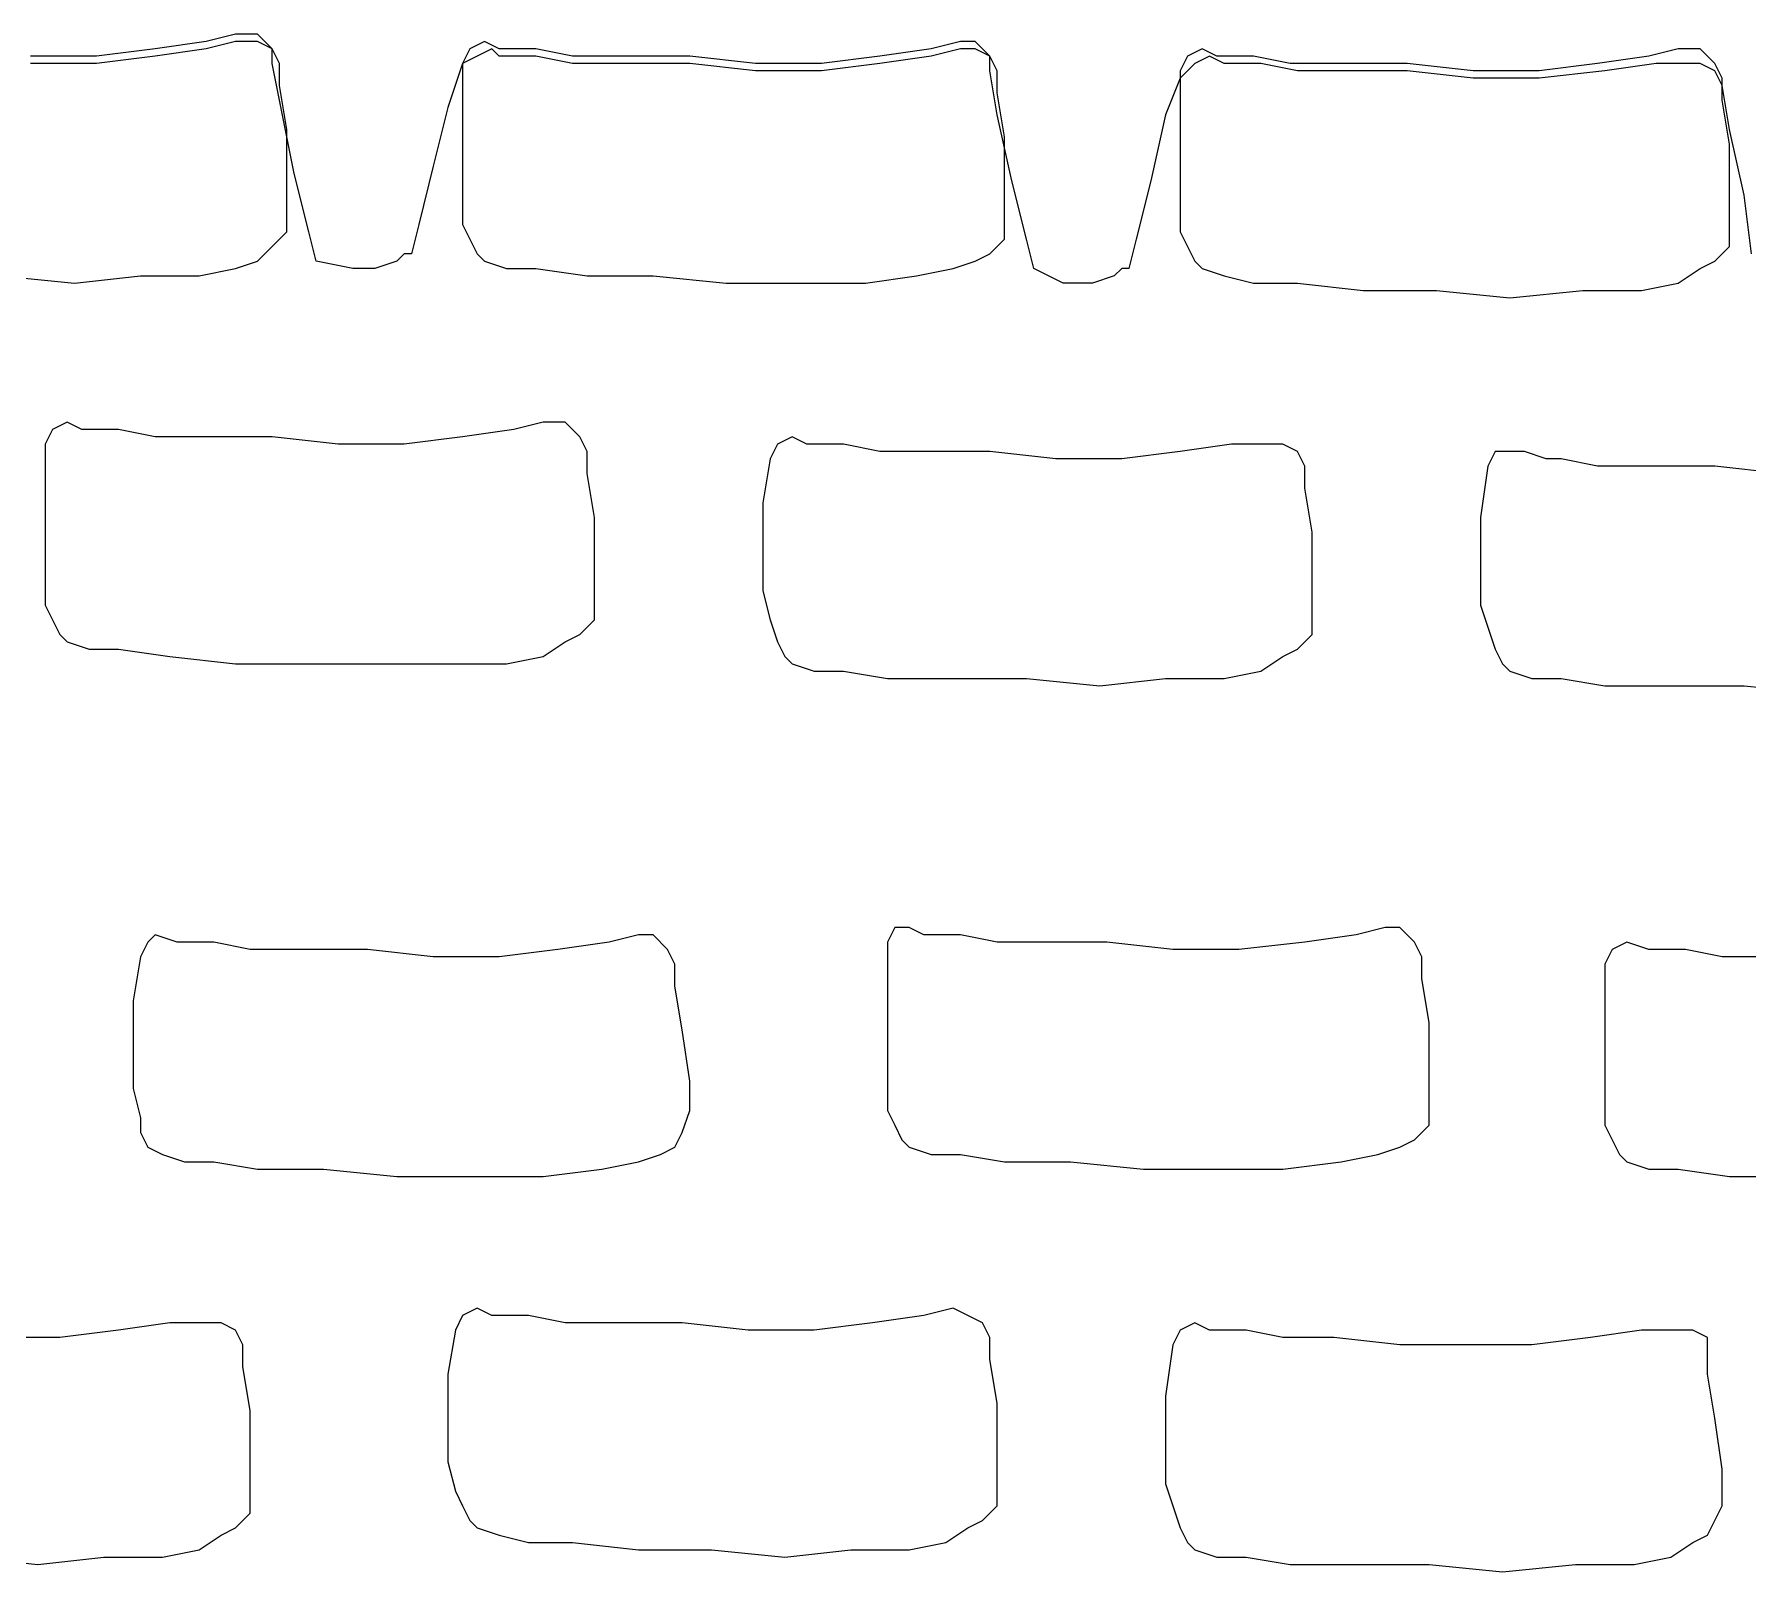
# Model space of a CAD drawing. Header units: millimetres. Extents: x 37541 to 999880, y 4425 to 1416340.
# Drawn here: x 372144.5 to 372471.9, y 1338849.1 to 1339142.9 of the extents above; entities that cross this region are included whole.
import ezdxf

# ---------------------------------------------------------------- set-up
doc = ezdxf.new("R2010")
doc.units = ezdxf.units.MM
doc.header["$LTSCALE"] = 150
doc.layers.get('0').update_dxf_attribs({"lineweight": 0})
doc.layers.add('-----20 General Symbol', color=3, linetype='Continuous')

# ---------------------------------------------------------------- blocks, each defined once
blk = doc.blocks.new('lkjlak')
for p, q in [((480284.82, 239084.86), (480280.29, 239084.21)), ((480287.41, 239085.5), (480284.82, 239084.86)), ((480287.41, 239084.86), (480284.82, 239084.21)), ((480287.41, 239084.86), (480284.82, 239084.21)), ((480289.35, 239085.5), (480287.41, 239085.5)), ((480289.35, 239084.86), (480287.41, 239084.86)), ((480289.35, 239084.86), (480287.41, 239084.86)), ((480290.65, 239084.21), (480289.35, 239085.5)), ((480290.65, 239084.21), (480289.35, 239084.86)), ((480290.65, 239084.21), (480289.35, 239084.86)), ((480309.41, 239084.86), (480308.12, 239084.21)), ((480309.41, 239084.86), (480308.12, 239084.21)), ((480310.71, 239084.21), (480309.41, 239084.86)), ((480310.71, 239084.21), (480309.41, 239084.86)), ((480351.48, 239084.86), (480348.89, 239084.21)), ((480351.48, 239084.86), (480348.89, 239084.21)), ((480352.77, 239084.86), (480351.48, 239084.86)), ((480352.77, 239084.86), (480351.48, 239084.86)), ((480354.07, 239083.56), (480352.77, 239084.86)), ((480354.07, 239083.56), (480352.77, 239084.86)), ((480275.12, 239083.56), (480269.29, 239083.56)), ((480280.29, 239084.21), (480275.12, 239083.56)), ((480280.29, 239083.56), (480275.12, 239082.92)), ((480280.29, 239083.56), (480275.12, 239082.92)), ((480284.82, 239084.21), (480280.29, 239083.56)), ((480284.82, 239084.21), (480280.29, 239083.56)), ((480284.82, 239084.21), (480284.82, 239084.21)), ((480290.65, 239082.92), (480290.65, 239084.21)), ((480291.29, 239082.92), (480290.65, 239084.21)), ((480291.29, 239082.92), (480290.65, 239084.21)), ((480308.12, 239084.21), (480307.47, 239082.92)), ((480308.12, 239084.21), (480307.47, 239082.92)), ((480308.77, 239083.56), (480307.47, 239082.92)), ((480310.06, 239084.21), (480308.77, 239083.56)), ((480310.71, 239083.56), (480310.06, 239084.21)), ((480312.65, 239084.21), (480310.71, 239084.21)), ((480312.65, 239084.21), (480310.71, 239084.21)), ((480312, 239083.56), (480310.71, 239083.56)), ((480313.94, 239083.56), (480312, 239083.56)), ((480313.94, 239084.21), (480312.65, 239084.21)), ((480313.94, 239084.21), (480312.65, 239084.21)), ((480312.65, 239084.21), (480312.65, 239084.21)), ((480317.18, 239083.56), (480313.94, 239084.21)), ((480317.18, 239083.56), (480313.94, 239084.21)), ((480317.18, 239082.92), (480313.94, 239083.56)), ((480321.71, 239083.56), (480317.18, 239083.56)), ((480321.71, 239083.56), (480317.18, 239083.56)), ((480327.54, 239083.56), (480321.71, 239083.56)), ((480327.54, 239083.56), (480321.71, 239083.56)), ((480333.36, 239082.92), (480327.54, 239083.56)), ((480333.36, 239082.92), (480327.54, 239083.56)), ((480344.36, 239083.56), (480339.18, 239082.92)), ((480344.36, 239083.56), (480339.18, 239082.92)), ((480348.89, 239084.21), (480344.36, 239083.56)), ((480348.89, 239084.21), (480344.36, 239083.56)), ((480348.89, 239083.56), (480344.36, 239082.92)), ((480351.48, 239084.21), (480348.89, 239083.56)), ((480348.89, 239084.21), (480348.89, 239084.21)), ((480352.77, 239084.21), (480351.48, 239084.21)), ((480354.07, 239083.56), (480352.77, 239084.21)), ((480354.07, 239082.27), (480354.07, 239083.56)), ((480354.72, 239082.27), (480354.07, 239083.56)), ((480354.72, 239082.27), (480354.07, 239083.56)), ((480371.54, 239083.56), (480370.89, 239082.27)), ((480371.54, 239083.56), (480370.89, 239082.27)), ((480372.84, 239084.21), (480371.54, 239083.56)), ((480372.84, 239084.21), (480371.54, 239083.56)), ((480373.48, 239083.56), (480372.19, 239082.92)), ((480374.13, 239083.56), (480372.84, 239084.21)), ((480374.13, 239083.56), (480372.84, 239084.21)), ((480374.78, 239082.92), (480373.48, 239083.56)), ((480376.07, 239083.56), (480374.13, 239083.56)), ((480376.07, 239083.56), (480374.13, 239083.56)), ((480377.37, 239083.56), (480376.07, 239083.56)), ((480377.37, 239083.56), (480376.07, 239083.56)), ((480376.07, 239083.56), (480376.07, 239083.56)), ((480380.6, 239082.92), (480377.37, 239083.56)), ((480380.6, 239082.92), (480377.37, 239083.56)), ((480412.31, 239083.56), (480407.78, 239082.92)), ((480412.31, 239083.56), (480407.78, 239082.92)), ((480414.9, 239084.21), (480412.31, 239083.56)), ((480414.9, 239084.21), (480412.31, 239083.56)), ((480412.31, 239083.56), (480412.31, 239083.56)), ((480416.84, 239084.21), (480414.9, 239084.21)), ((480416.84, 239084.21), (480414.9, 239084.21)), ((480418.14, 239082.92), (480416.84, 239084.21)), ((480418.14, 239082.92), (480416.84, 239084.21)), ((480275.12, 239082.92), (480269.29, 239082.92)), ((480275.12, 239082.92), (480269.29, 239082.92)), ((480291.29, 239079.68), (480290.65, 239082.92)), ((480291.29, 239080.97), (480291.29, 239082.92)), ((480291.29, 239082.92), (480291.29, 239082.92)), ((480291.29, 239082.92), (480291.29, 239082.92)), ((480291.29, 239080.97), (480291.29, 239082.92)), ((480307.47, 239082.92), (480306.18, 239079.03)), ((480307.47, 239082.92), (480307.47, 239079.03)), ((480307.47, 239082.92), (480307.47, 239082.92)), ((480307.47, 239082.92), (480307.47, 239079.03)), ((480321.71, 239082.92), (480317.18, 239082.92)), ((480327.54, 239082.92), (480321.71, 239082.92)), ((480333.36, 239082.27), (480327.54, 239082.92)), ((480339.18, 239082.92), (480333.36, 239082.92)), ((480339.18, 239082.92), (480333.36, 239082.92)), ((480339.18, 239082.27), (480333.36, 239082.27)), ((480344.36, 239082.92), (480339.18, 239082.27)), ((480354.72, 239078.39), (480354.07, 239082.27)), ((480354.72, 239080.33), (480354.72, 239082.27)), ((480354.72, 239082.27), (480354.72, 239082.27)), ((480354.72, 239082.27), (480354.72, 239082.27)), ((480354.72, 239080.33), (480354.72, 239082.27)), ((480372.19, 239082.92), (480370.89, 239081.62)), ((480370.89, 239082.27), (480370.89, 239078.39)), ((480370.89, 239082.27), (480370.89, 239082.27)), ((480370.89, 239082.27), (480370.89, 239078.39)), ((480376.07, 239082.92), (480374.78, 239082.92)), ((480378.01, 239082.92), (480376.07, 239082.92)), ((480381.25, 239082.27), (480378.01, 239082.92)), ((480385.13, 239082.92), (480380.6, 239082.92)), ((480385.13, 239082.92), (480380.6, 239082.92)), ((480385.78, 239082.27), (480381.25, 239082.27)), ((480390.96, 239082.92), (480385.13, 239082.92)), ((480390.96, 239082.92), (480385.13, 239082.92)), ((480390.96, 239082.27), (480385.78, 239082.27)), ((480396.78, 239082.27), (480390.96, 239082.92)), ((480396.78, 239082.27), (480390.96, 239082.92)), ((480396.78, 239081.62), (480390.96, 239082.27)), ((480402.61, 239082.27), (480396.78, 239082.27)), ((480402.61, 239082.27), (480396.78, 239082.27)), ((480407.78, 239082.92), (480402.61, 239082.27)), ((480407.78, 239082.92), (480402.61, 239082.27)), ((480408.43, 239082.27), (480402.61, 239081.62)), ((480412.96, 239082.92), (480408.43, 239082.27)), ((480415.55, 239082.92), (480412.96, 239082.92)), ((480416.84, 239082.92), (480415.55, 239082.92)), ((480418.14, 239082.27), (480416.84, 239082.92)), ((480418.78, 239081.62), (480418.14, 239082.92)), ((480418.78, 239081.62), (480418.14, 239082.92)), ((480418.78, 239080.97), (480418.14, 239082.27)), ((480291.94, 239077.09), (480291.29, 239080.97)), ((480291.94, 239077.09), (480291.29, 239080.97)), ((480355.36, 239076.44), (480354.72, 239080.33)), ((480355.36, 239076.44), (480354.72, 239080.33)), ((480370.89, 239081.62), (480369.6, 239078.39)), ((480402.61, 239081.62), (480396.78, 239081.62)), ((480418.78, 239079.68), (480418.78, 239081.62)), ((480418.78, 239081.62), (480418.78, 239081.62)), ((480418.78, 239081.62), (480418.78, 239081.62)), ((480418.78, 239079.68), (480418.78, 239081.62)), ((480419.43, 239077.09), (480418.78, 239080.97)), ((480292.59, 239073.21), (480291.29, 239079.68)), ((480306.18, 239079.03), (480304.88, 239073.86)), ((480307.47, 239079.03), (480307.47, 239075.15)), ((480307.47, 239079.03), (480307.47, 239075.15)), ((480419.43, 239075.8), (480418.78, 239079.68)), ((480419.43, 239075.8), (480418.78, 239079.68)), ((480356.01, 239072.56), (480354.72, 239078.39)), ((480369.6, 239078.39), (480368.31, 239072.56)), ((480370.89, 239078.39), (480370.89, 239074.5)), ((480370.89, 239078.39), (480370.89, 239074.5)), ((480291.94, 239072.56), (480291.94, 239077.09)), ((480291.94, 239072.56), (480291.94, 239077.09)), ((480355.36, 239071.91), (480355.36, 239076.44)), ((480355.36, 239071.91), (480355.36, 239076.44)), ((480420.73, 239071.27), (480419.43, 239077.09)), ((480419.43, 239071.27), (480419.43, 239075.8)), ((480419.43, 239071.27), (480419.43, 239075.8)), ((480307.47, 239075.15), (480307.47, 239071.27)), ((480307.47, 239075.15), (480307.47, 239071.27)), ((480370.89, 239074.5), (480370.89, 239070.62)), ((480370.89, 239074.5), (480370.89, 239070.62)), ((480293.88, 239068.03), (480292.59, 239073.21)), ((480304.88, 239073.86), (480303.59, 239068.68)), ((480291.94, 239069.33), (480291.94, 239072.56)), ((480291.94, 239069.33), (480291.94, 239072.56)), ((480307.47, 239071.27), (480307.47, 239068.68)), ((480307.47, 239071.27), (480307.47, 239068.68)), ((480355.36, 239069.33), (480355.36, 239071.91)), ((480355.36, 239069.33), (480355.36, 239071.91)), ((480357.3, 239067.38), (480356.01, 239072.56)), ((480368.31, 239072.56), (480367.01, 239067.38)), ((480419.43, 239068.03), (480419.43, 239071.27)), ((480419.43, 239068.03), (480419.43, 239071.27)), ((480421.37, 239066.09), (480420.73, 239071.27)), ((480370.89, 239070.62), (480370.89, 239068.03)), ((480370.89, 239070.62), (480370.89, 239068.03)), ((480291.94, 239068.03), (480291.94, 239069.33)), ((480291.94, 239068.03), (480291.94, 239069.33)), ((480291.94, 239069.33), (480291.94, 239069.33)), ((480303.59, 239068.68), (480302.94, 239066.09)), ((480307.47, 239068.68), (480308.12, 239067.38)), ((480307.47, 239068.68), (480307.47, 239068.68)), ((480307.47, 239068.68), (480308.12, 239067.38)), ((480355.36, 239067.38), (480355.36, 239069.33)), ((480355.36, 239067.38), (480355.36, 239069.33)), ((480355.36, 239069.33), (480355.36, 239069.33)), ((480289.35, 239065.44), (480290.65, 239066.74)), ((480289.35, 239065.44), (480290.65, 239066.74)), ((480290.65, 239066.74), (480291.94, 239068.03)), ((480290.65, 239066.74), (480291.94, 239068.03)), ((480294.53, 239065.44), (480293.88, 239068.03)), ((480308.12, 239067.38), (480308.77, 239066.09)), ((480308.12, 239067.38), (480308.77, 239066.09)), ((480354.07, 239066.09), (480355.36, 239067.38)), ((480354.07, 239066.09), (480355.36, 239067.38)), ((480357.95, 239064.8), (480357.3, 239067.38)), ((480367.01, 239067.38), (480366.36, 239064.8)), ((480370.89, 239068.03), (480371.54, 239066.74)), ((480370.89, 239068.03), (480370.89, 239068.03)), ((480370.89, 239068.03), (480371.54, 239066.74)), ((480371.54, 239066.74), (480372.19, 239065.44)), ((480371.54, 239066.74), (480372.19, 239065.44)), ((480418.14, 239065.44), (480419.43, 239066.74)), ((480418.14, 239065.44), (480419.43, 239066.74)), ((480419.43, 239066.74), (480419.43, 239068.03)), ((480419.43, 239066.74), (480419.43, 239068.03)), ((480419.43, 239068.03), (480419.43, 239068.03)), ((480287.41, 239064.8), (480289.35, 239065.44)), ((480287.41, 239064.8), (480289.35, 239065.44)), ((480297.77, 239064.8), (480294.53, 239065.44)), ((480301.65, 239065.44), (480299.71, 239064.8)), ((480302.3, 239066.09), (480301.65, 239065.44)), ((480302.94, 239066.09), (480302.3, 239066.09)), ((480308.77, 239066.09), (480309.41, 239065.44)), ((480308.77, 239066.09), (480309.41, 239065.44)), ((480309.41, 239065.44), (480311.36, 239064.8)), ((480309.41, 239065.44), (480311.36, 239064.8)), ((480350.83, 239064.8), (480352.77, 239065.44)), ((480350.83, 239064.8), (480352.77, 239065.44)), ((480352.77, 239065.44), (480354.07, 239066.09)), ((480352.77, 239065.44), (480354.07, 239066.09)), ((480372.19, 239065.44), (480372.84, 239064.8)), ((480372.19, 239065.44), (480372.84, 239064.8)), ((480416.84, 239064.8), (480418.14, 239065.44)), ((480416.84, 239064.8), (480418.14, 239065.44)), ((480266.7, 239064.15), (480273.17, 239063.5)), ((480266.7, 239064.15), (480273.17, 239063.5)), ((480273.17, 239063.5), (480279, 239064.15)), ((480273.17, 239063.5), (480279, 239064.15)), ((480279, 239064.15), (480284.18, 239064.15)), ((480279, 239064.15), (480284.18, 239064.15)), ((480284.18, 239064.15), (480287.41, 239064.8)), ((480284.18, 239064.15), (480287.41, 239064.8)), ((480287.41, 239064.8), (480287.41, 239064.8)), ((480299.71, 239064.8), (480297.77, 239064.8)), ((480311.36, 239064.8), (480313.94, 239064.8)), ((480311.36, 239064.8), (480311.36, 239064.8)), ((480311.36, 239064.8), (480313.94, 239064.8)), ((480313.94, 239064.8), (480318.48, 239064.15)), ((480313.94, 239064.8), (480318.48, 239064.15)), ((480318.48, 239064.15), (480324.3, 239064.15)), ((480318.48, 239064.15), (480324.3, 239064.15)), ((480324.3, 239064.15), (480330.77, 239063.5)), ((480324.3, 239064.15), (480330.77, 239063.5)), ((480343.07, 239063.5), (480347.6, 239064.15)), ((480343.07, 239063.5), (480347.6, 239064.15)), ((480347.6, 239064.15), (480350.83, 239064.8)), ((480347.6, 239064.15), (480350.83, 239064.8)), ((480350.83, 239064.8), (480350.83, 239064.8)), ((480360.54, 239063.5), (480357.95, 239064.8)), ((480365.07, 239064.15), (480363.13, 239063.5)), ((480365.72, 239064.8), (480365.07, 239064.15)), ((480366.36, 239064.8), (480365.72, 239064.8)), ((480372.84, 239064.8), (480374.78, 239064.15)), ((480372.84, 239064.8), (480374.78, 239064.15)), ((480374.78, 239064.15), (480377.37, 239063.5)), ((480374.78, 239064.15), (480374.78, 239064.15)), ((480374.78, 239064.15), (480377.37, 239063.5)), ((480414.9, 239063.5), (480416.84, 239064.8)), ((480414.9, 239063.5), (480416.84, 239064.8)), ((480330.77, 239063.5), (480337.24, 239063.5)), ((480330.77, 239063.5), (480337.24, 239063.5)), ((480337.24, 239063.5), (480343.07, 239063.5)), ((480337.24, 239063.5), (480343.07, 239063.5)), ((480363.13, 239063.5), (480360.54, 239063.5)), ((480377.37, 239063.5), (480381.25, 239063.5)), ((480377.37, 239063.5), (480381.25, 239063.5)), ((480381.25, 239063.5), (480387.07, 239062.85)), ((480381.25, 239063.5), (480387.07, 239062.85)), ((480387.07, 239062.85), (480393.55, 239062.85)), ((480387.07, 239062.85), (480393.55, 239062.85)), ((480393.55, 239062.85), (480400.02, 239062.21)), ((480393.55, 239062.85), (480400.02, 239062.21)), ((480400.02, 239062.21), (480406.49, 239062.85)), ((480400.02, 239062.21), (480406.49, 239062.85)), ((480406.49, 239062.85), (480411.67, 239062.85)), ((480406.49, 239062.85), (480411.67, 239062.85)), ((480411.67, 239062.85), (480414.9, 239063.5)), ((480411.67, 239062.85), (480414.9, 239063.5)), ((480414.9, 239063.5), (480414.9, 239063.5)), ((480271.23, 239050.56), (480270.59, 239049.26)), ((480271.23, 239050.56), (480270.59, 239049.26)), ((480272.53, 239051.21), (480271.23, 239050.56)), ((480272.53, 239051.21), (480271.23, 239050.56)), ((480273.82, 239050.56), (480272.53, 239051.21)), ((480273.82, 239050.56), (480272.53, 239051.21)), ((480275.76, 239050.56), (480273.82, 239050.56)), ((480275.76, 239050.56), (480273.82, 239050.56)), ((480277.06, 239050.56), (480275.76, 239050.56)), ((480277.06, 239050.56), (480275.76, 239050.56)), ((480275.76, 239050.56), (480275.76, 239050.56)), ((480280.29, 239049.91), (480277.06, 239050.56)), ((480280.29, 239049.91), (480277.06, 239050.56)), ((480312, 239050.56), (480307.47, 239049.91)), ((480312, 239050.56), (480307.47, 239049.91)), ((480314.59, 239051.21), (480312, 239050.56)), ((480314.59, 239051.21), (480312, 239050.56)), ((480312, 239050.56), (480312, 239050.56)), ((480316.53, 239051.21), (480314.59, 239051.21)), ((480316.53, 239051.21), (480314.59, 239051.21)), ((480317.83, 239049.91), (480316.53, 239051.21)), ((480317.83, 239049.91), (480316.53, 239051.21)), ((480270.59, 239049.26), (480270.59, 239045.38)), ((480270.59, 239049.26), (480270.59, 239049.26)), ((480270.59, 239049.26), (480270.59, 239045.38)), ((480284.82, 239049.91), (480280.29, 239049.91)), ((480284.82, 239049.91), (480280.29, 239049.91)), ((480290.65, 239049.91), (480284.82, 239049.91)), ((480290.65, 239049.91), (480284.82, 239049.91)), ((480296.47, 239049.26), (480290.65, 239049.91)), ((480296.47, 239049.26), (480290.65, 239049.91)), ((480302.3, 239049.26), (480296.47, 239049.26)), ((480302.3, 239049.26), (480296.47, 239049.26)), ((480307.47, 239049.91), (480302.3, 239049.26)), ((480307.47, 239049.91), (480302.3, 239049.26)), ((480318.48, 239048.62), (480317.83, 239049.91)), ((480318.48, 239048.62), (480317.83, 239049.91)), ((480318.48, 239046.68), (480318.48, 239048.62)), ((480318.48, 239048.62), (480318.48, 239048.62)), ((480318.48, 239048.62), (480318.48, 239048.62)), ((480318.48, 239046.68), (480318.48, 239048.62)), ((480335.3, 239049.26), (480334.65, 239047.97)), ((480335.3, 239049.26), (480334.65, 239047.97)), ((480336.6, 239049.91), (480335.3, 239049.26)), ((480336.6, 239049.91), (480335.3, 239049.26)), ((480337.89, 239049.26), (480336.6, 239049.91)), ((480337.89, 239049.26), (480336.6, 239049.91)), ((480339.83, 239049.26), (480337.89, 239049.26)), ((480339.83, 239049.26), (480337.89, 239049.26)), ((480341.13, 239049.26), (480339.83, 239049.26)), ((480341.13, 239049.26), (480339.83, 239049.26)), ((480339.83, 239049.26), (480339.83, 239049.26)), ((480344.36, 239048.62), (480341.13, 239049.26)), ((480344.36, 239048.62), (480341.13, 239049.26)), ((480348.89, 239048.62), (480344.36, 239048.62)), ((480348.89, 239048.62), (480344.36, 239048.62)), ((480354.07, 239048.62), (480348.89, 239048.62)), ((480354.07, 239048.62), (480348.89, 239048.62)), ((480359.89, 239047.97), (480354.07, 239048.62)), ((480359.89, 239047.97), (480354.07, 239048.62)), ((480370.89, 239048.62), (480365.72, 239047.97)), ((480370.89, 239048.62), (480365.72, 239047.97)), ((480375.42, 239049.26), (480370.89, 239048.62)), ((480375.42, 239049.26), (480370.89, 239048.62)), ((480378.01, 239049.26), (480375.42, 239049.26)), ((480378.01, 239049.26), (480375.42, 239049.26)), ((480375.42, 239049.26), (480375.42, 239049.26)), ((480379.95, 239049.26), (480378.01, 239049.26)), ((480379.95, 239049.26), (480378.01, 239049.26)), ((480381.25, 239048.62), (480379.95, 239049.26)), ((480381.25, 239048.62), (480379.95, 239049.26)), ((480381.9, 239047.32), (480381.25, 239048.62)), ((480381.9, 239047.32), (480381.25, 239048.62)), ((480398.72, 239048.62), (480398.08, 239047.32)), ((480398.72, 239048.62), (480398.08, 239047.32)), ((480400.02, 239048.62), (480398.72, 239048.62)), ((480400.02, 239048.62), (480398.72, 239048.62)), ((480401.31, 239048.62), (480400.02, 239048.62)), ((480401.31, 239048.62), (480400.02, 239048.62)), ((480403.25, 239047.97), (480401.31, 239048.62)), ((480403.25, 239047.97), (480401.31, 239048.62)), ((480334.65, 239047.97), (480334.01, 239044.09)), ((480334.65, 239047.97), (480334.01, 239044.09)), ((480334.65, 239047.97), (480334.65, 239047.97)), ((480365.72, 239047.97), (480359.89, 239047.97)), ((480365.72, 239047.97), (480359.89, 239047.97)), ((480381.9, 239045.38), (480381.9, 239047.32)), ((480381.9, 239047.32), (480381.9, 239047.32)), ((480381.9, 239047.32), (480381.9, 239047.32)), ((480381.9, 239045.38), (480381.9, 239047.32)), ((480398.08, 239047.32), (480397.43, 239042.79)), ((480398.08, 239047.32), (480397.43, 239042.79)), ((480398.08, 239047.32), (480398.08, 239047.32)), ((480404.55, 239047.97), (480403.25, 239047.97)), ((480404.55, 239047.97), (480403.25, 239047.97)), ((480403.25, 239047.97), (480403.25, 239047.97)), ((480407.78, 239047.32), (480404.55, 239047.97)), ((480407.78, 239047.32), (480404.55, 239047.97)), ((480412.31, 239047.32), (480407.78, 239047.32)), ((480412.31, 239047.32), (480407.78, 239047.32)), ((480418.14, 239047.32), (480412.31, 239047.32)), ((480418.14, 239047.32), (480412.31, 239047.32)), ((480423.96, 239046.68), (480418.14, 239047.32)), ((480423.96, 239046.68), (480418.14, 239047.32)), ((480319.12, 239042.79), (480318.48, 239046.68)), ((480319.12, 239042.79), (480318.48, 239046.68)), ((480270.59, 239045.38), (480270.59, 239041.5)), ((480270.59, 239045.38), (480270.59, 239041.5)), ((480334.01, 239044.09), (480334.01, 239040.2)), ((480334.01, 239044.09), (480334.01, 239040.2)), ((480382.54, 239041.5), (480381.9, 239045.38)), ((480382.54, 239041.5), (480381.9, 239045.38)), ((480319.12, 239038.26), (480319.12, 239042.79)), ((480319.12, 239038.26), (480319.12, 239042.79)), ((480397.43, 239042.79), (480397.43, 239038.91)), ((480397.43, 239042.79), (480397.43, 239038.91)), ((480270.59, 239041.5), (480270.59, 239037.62)), ((480270.59, 239041.5), (480270.59, 239037.62)), ((480382.54, 239036.97), (480382.54, 239041.5)), ((480382.54, 239036.97), (480382.54, 239041.5)), ((480334.01, 239040.2), (480334.01, 239036.32)), ((480334.01, 239040.2), (480334.01, 239036.32)), ((480319.12, 239035.03), (480319.12, 239038.26)), ((480319.12, 239035.03), (480319.12, 239038.26)), ((480397.43, 239038.91), (480397.43, 239035.03)), ((480397.43, 239038.91), (480397.43, 239035.03)), ((480270.59, 239037.62), (480270.59, 239035.03)), ((480270.59, 239037.62), (480270.59, 239035.03)), ((480334.01, 239036.32), (480334.65, 239033.73)), ((480334.01, 239036.32), (480334.65, 239033.73)), ((480382.54, 239033.73), (480382.54, 239036.97)), ((480382.54, 239033.73), (480382.54, 239036.97)), ((480270.59, 239035.03), (480271.23, 239033.73)), ((480270.59, 239035.03), (480270.59, 239035.03)), ((480270.59, 239035.03), (480271.23, 239033.73)), ((480319.12, 239033.73), (480319.12, 239035.03)), ((480319.12, 239033.73), (480319.12, 239035.03)), ((480319.12, 239035.03), (480319.12, 239035.03)), ((480397.43, 239035.03), (480398.08, 239033.09)), ((480397.43, 239035.03), (480398.08, 239033.09)), ((480271.23, 239033.73), (480271.88, 239032.44)), ((480271.23, 239033.73), (480271.88, 239032.44)), ((480317.83, 239032.44), (480319.12, 239033.73)), ((480317.83, 239032.44), (480319.12, 239033.73)), ((480334.65, 239033.73), (480335.3, 239031.79)), ((480334.65, 239033.73), (480334.65, 239033.73)), ((480334.65, 239033.73), (480335.3, 239031.79)), ((480382.54, 239032.44), (480382.54, 239033.73)), ((480382.54, 239032.44), (480382.54, 239033.73)), ((480382.54, 239033.73), (480382.54, 239033.73)), ((480271.88, 239032.44), (480272.53, 239031.79)), ((480271.88, 239032.44), (480272.53, 239031.79)), ((480272.53, 239031.79), (480274.47, 239031.14)), ((480272.53, 239031.79), (480274.47, 239031.14)), ((480314.59, 239030.5), (480316.53, 239031.79)), ((480314.59, 239030.5), (480316.53, 239031.79)), ((480316.53, 239031.79), (480317.83, 239032.44)), ((480316.53, 239031.79), (480317.83, 239032.44)), ((480335.3, 239031.79), (480335.95, 239030.5)), ((480335.3, 239031.79), (480335.95, 239030.5)), ((480381.25, 239031.14), (480382.54, 239032.44)), ((480381.25, 239031.14), (480382.54, 239032.44)), ((480398.08, 239033.09), (480398.72, 239031.14)), ((480398.08, 239033.09), (480398.08, 239033.09)), ((480398.08, 239033.09), (480398.72, 239031.14)), ((480274.47, 239031.14), (480277.06, 239031.14)), ((480274.47, 239031.14), (480274.47, 239031.14)), ((480274.47, 239031.14), (480277.06, 239031.14)), ((480277.06, 239031.14), (480281.59, 239030.5)), ((480277.06, 239031.14), (480281.59, 239030.5)), ((480281.59, 239030.5), (480287.41, 239029.85)), ((480281.59, 239030.5), (480287.41, 239029.85)), ((480311.36, 239029.85), (480314.59, 239030.5)), ((480311.36, 239029.85), (480314.59, 239030.5)), ((480314.59, 239030.5), (480314.59, 239030.5)), ((480335.95, 239030.5), (480336.6, 239029.85)), ((480335.95, 239030.5), (480336.6, 239029.85)), ((480378.01, 239029.2), (480379.95, 239030.5)), ((480378.01, 239029.2), (480379.95, 239030.5)), ((480379.95, 239030.5), (480381.25, 239031.14)), ((480379.95, 239030.5), (480381.25, 239031.14)), ((480398.72, 239031.14), (480399.37, 239029.85)), ((480398.72, 239031.14), (480399.37, 239029.85)), ((480287.41, 239029.85), (480293.88, 239029.85)), ((480287.41, 239029.85), (480293.88, 239029.85)), ((480293.88, 239029.85), (480300.35, 239029.85)), ((480293.88, 239029.85), (480300.35, 239029.85)), ((480300.35, 239029.85), (480306.18, 239029.85)), ((480300.35, 239029.85), (480306.18, 239029.85)), ((480306.18, 239029.85), (480311.36, 239029.85)), ((480306.18, 239029.85), (480311.36, 239029.85)), ((480336.6, 239029.85), (480338.54, 239029.2)), ((480336.6, 239029.85), (480338.54, 239029.2)), ((480338.54, 239029.2), (480341.13, 239029.2)), ((480338.54, 239029.2), (480338.54, 239029.2)), ((480338.54, 239029.2), (480341.13, 239029.2)), ((480341.13, 239029.2), (480345.01, 239028.56)), ((480341.13, 239029.2), (480345.01, 239028.56)), ((480374.78, 239028.56), (480378.01, 239029.2)), ((480374.78, 239028.56), (480378.01, 239029.2)), ((480378.01, 239029.2), (480378.01, 239029.2)), ((480399.37, 239029.85), (480400.02, 239029.2)), ((480399.37, 239029.85), (480400.02, 239029.2)), ((480400.02, 239029.2), (480401.96, 239028.56)), ((480400.02, 239029.2), (480401.96, 239028.56)), ((480345.01, 239028.56), (480350.83, 239028.56)), ((480345.01, 239028.56), (480350.83, 239028.56)), ((480350.83, 239028.56), (480357.3, 239028.56)), ((480350.83, 239028.56), (480357.3, 239028.56)), ((480357.3, 239028.56), (480363.78, 239027.91)), ((480357.3, 239028.56), (480363.78, 239027.91)), ((480363.78, 239027.91), (480369.6, 239028.56)), ((480363.78, 239027.91), (480369.6, 239028.56)), ((480369.6, 239028.56), (480374.78, 239028.56)), ((480369.6, 239028.56), (480374.78, 239028.56)), ((480401.96, 239028.56), (480404.55, 239028.56)), ((480401.96, 239028.56), (480401.96, 239028.56)), ((480401.96, 239028.56), (480404.55, 239028.56)), ((480404.55, 239028.56), (480408.43, 239027.91)), ((480404.55, 239028.56), (480408.43, 239027.91)), ((480408.43, 239027.91), (480414.25, 239027.91)), ((480408.43, 239027.91), (480414.25, 239027.91)), ((480414.25, 239027.91), (480420.73, 239027.91)), ((480414.25, 239027.91), (480420.73, 239027.91)), ((480420.73, 239027.91), (480427.2, 239027.26)), ((480420.73, 239027.91), (480427.2, 239027.26)), ((480345.66, 239006.55), (480345.01, 239005.26)), ((480345.66, 239006.55), (480345.01, 239005.26)), ((480346.95, 239006.55), (480345.66, 239006.55)), ((480346.95, 239006.55), (480345.66, 239006.55)), ((480348.24, 239005.9), (480346.95, 239006.55)), ((480348.24, 239005.9), (480346.95, 239006.55)), ((480389.02, 239006.55), (480386.43, 239005.9)), ((480389.02, 239006.55), (480386.43, 239005.9)), ((480390.31, 239006.55), (480389.02, 239006.55)), ((480390.31, 239006.55), (480389.02, 239006.55)), ((480391.6, 239005.26), (480390.31, 239006.55)), ((480391.6, 239005.26), (480390.31, 239006.55)), ((480279.65, 239005.26), (480279, 239003.96)), ((480279.65, 239005.26), (480279, 239003.96)), ((480280.29, 239005.9), (480279.65, 239005.26)), ((480280.29, 239005.9), (480279.65, 239005.26)), ((480282.23, 239005.26), (480280.29, 239005.9)), ((480282.23, 239005.26), (480280.29, 239005.9)), ((480283.53, 239005.26), (480282.23, 239005.26)), ((480283.53, 239005.26), (480282.23, 239005.26)), ((480285.47, 239005.26), (480283.53, 239005.26)), ((480285.47, 239005.26), (480283.53, 239005.26)), ((480283.53, 239005.26), (480283.53, 239005.26)), ((480288.71, 239004.61), (480285.47, 239005.26)), ((480288.71, 239004.61), (480285.47, 239005.26)), ((480293.24, 239004.61), (480288.71, 239004.61)), ((480293.24, 239004.61), (480288.71, 239004.61)), ((480299.06, 239004.61), (480293.24, 239004.61)), ((480299.06, 239004.61), (480293.24, 239004.61)), ((480304.88, 239003.96), (480299.06, 239004.61)), ((480304.88, 239003.96), (480299.06, 239004.61)), ((480315.89, 239004.61), (480310.71, 239003.96)), ((480315.89, 239004.61), (480310.71, 239003.96)), ((480320.42, 239005.26), (480315.89, 239004.61)), ((480320.42, 239005.26), (480315.89, 239004.61)), ((480323.01, 239005.9), (480320.42, 239005.26)), ((480323.01, 239005.9), (480320.42, 239005.26)), ((480320.42, 239005.26), (480320.42, 239005.26)), ((480324.3, 239005.9), (480323.01, 239005.9)), ((480324.3, 239005.9), (480323.01, 239005.9)), ((480325.59, 239004.61), (480324.3, 239005.9)), ((480325.59, 239004.61), (480324.3, 239005.9)), ((480326.24, 239003.32), (480325.59, 239004.61)), ((480326.24, 239003.32), (480325.59, 239004.61)), ((480345.01, 239005.26), (480345.01, 239000.73)), ((480345.01, 239005.26), (480345.01, 239005.26)), ((480345.01, 239005.26), (480345.01, 239000.73)), ((480349.54, 239005.9), (480348.24, 239005.9)), ((480349.54, 239005.9), (480348.24, 239005.9)), ((480351.48, 239005.9), (480349.54, 239005.9)), ((480351.48, 239005.9), (480349.54, 239005.9)), ((480349.54, 239005.9), (480349.54, 239005.9)), ((480354.72, 239005.26), (480351.48, 239005.9)), ((480354.72, 239005.26), (480351.48, 239005.9)), ((480359.25, 239005.26), (480354.72, 239005.26)), ((480359.25, 239005.26), (480354.72, 239005.26)), ((480364.42, 239005.26), (480359.25, 239005.26)), ((480364.42, 239005.26), (480359.25, 239005.26)), ((480370.25, 239004.61), (480364.42, 239005.26)), ((480370.25, 239004.61), (480364.42, 239005.26)), ((480376.07, 239004.61), (480370.25, 239004.61)), ((480376.07, 239004.61), (480370.25, 239004.61)), ((480381.9, 239005.26), (480376.07, 239004.61)), ((480381.9, 239005.26), (480376.07, 239004.61)), ((480386.43, 239005.9), (480381.9, 239005.26)), ((480386.43, 239005.9), (480381.9, 239005.26)), ((480386.43, 239005.9), (480386.43, 239005.9)), ((480392.25, 239003.96), (480391.6, 239005.26)), ((480392.25, 239003.96), (480391.6, 239005.26)), ((480409.08, 239004.61), (480408.43, 239003.32)), ((480409.08, 239004.61), (480408.43, 239003.32)), ((480410.37, 239005.26), (480409.08, 239004.61)), ((480410.37, 239005.26), (480409.08, 239004.61)), ((480412.31, 239004.61), (480410.37, 239005.26)), ((480412.31, 239004.61), (480410.37, 239005.26)), ((480413.61, 239004.61), (480412.31, 239004.61)), ((480413.61, 239004.61), (480412.31, 239004.61)), ((480415.55, 239004.61), (480413.61, 239004.61)), ((480415.55, 239004.61), (480413.61, 239004.61)), ((480413.61, 239004.61), (480413.61, 239004.61)), ((480418.78, 239003.96), (480415.55, 239004.61)), ((480418.78, 239003.96), (480415.55, 239004.61)), ((480279, 239003.96), (480278.35, 239000.08)), ((480279, 239003.96), (480278.35, 239000.08)), ((480279, 239003.96), (480279, 239003.96)), ((480310.71, 239003.96), (480304.88, 239003.96)), ((480310.71, 239003.96), (480304.88, 239003.96)), ((480326.24, 239001.37), (480326.24, 239003.32)), ((480326.24, 239003.32), (480326.24, 239003.32)), ((480326.24, 239003.32), (480326.24, 239003.32)), ((480326.24, 239001.37), (480326.24, 239003.32)), ((480392.25, 239002.02), (480392.25, 239003.96)), ((480392.25, 239003.96), (480392.25, 239003.96)), ((480392.25, 239003.96), (480392.25, 239003.96)), ((480392.25, 239002.02), (480392.25, 239003.96)), ((480408.43, 239003.32), (480408.43, 238999.43)), ((480408.43, 239003.32), (480408.43, 239003.32)), ((480408.43, 239003.32), (480408.43, 238999.43)), ((480423.31, 239003.96), (480418.78, 239003.96)), ((480423.31, 239003.96), (480418.78, 239003.96)), ((480392.9, 238998.14), (480392.25, 239002.02)), ((480392.9, 238998.14), (480392.25, 239002.02)), ((480278.35, 239000.08), (480278.35, 238996.2)), ((480278.35, 239000.08), (480278.35, 238996.2)), ((480326.89, 238997.49), (480326.24, 239001.37)), ((480326.89, 238997.49), (480326.24, 239001.37)), ((480345.01, 239000.73), (480345.01, 238996.84)), ((480345.01, 239000.73), (480345.01, 238996.84)), ((480408.43, 238999.43), (480408.43, 238995.55)), ((480408.43, 238999.43), (480408.43, 238995.55)), ((480327.54, 238992.96), (480326.89, 238997.49)), ((480327.54, 238992.96), (480326.89, 238997.49)), ((480392.9, 238993.61), (480392.9, 238998.14)), ((480392.9, 238993.61), (480392.9, 238998.14)), ((480278.35, 238996.2), (480278.35, 238992.31)), ((480278.35, 238996.2), (480278.35, 238992.31)), ((480345.01, 238996.84), (480345.01, 238992.96)), ((480345.01, 238996.84), (480345.01, 238992.96)), ((480408.43, 238995.55), (480408.43, 238991.67)), ((480408.43, 238995.55), (480408.43, 238991.67)), ((480327.54, 238990.37), (480327.54, 238992.96)), ((480327.54, 238990.37), (480327.54, 238992.96)), ((480345.01, 238992.96), (480345.01, 238990.37)), ((480345.01, 238992.96), (480345.01, 238990.37)), ((480392.9, 238991.02), (480392.9, 238993.61)), ((480392.9, 238991.02), (480392.9, 238993.61)), ((480278.35, 238992.31), (480279, 238989.73)), ((480278.35, 238992.31), (480279, 238989.73)), ((480392.9, 238989.08), (480392.9, 238991.02)), ((480392.9, 238989.08), (480392.9, 238991.02)), ((480392.9, 238991.02), (480392.9, 238991.02)), ((480408.43, 238991.67), (480408.43, 238989.08)), ((480408.43, 238991.67), (480408.43, 238989.08)), ((480279, 238989.73), (480279, 238988.43)), ((480279, 238989.73), (480279, 238989.73)), ((480279, 238989.73), (480279, 238988.43)), ((480326.89, 238988.43), (480327.54, 238990.37)), ((480326.89, 238988.43), (480327.54, 238990.37)), ((480327.54, 238990.37), (480327.54, 238990.37)), ((480345.01, 238990.37), (480345.66, 238989.08)), ((480345.01, 238990.37), (480345.01, 238990.37)), ((480345.01, 238990.37), (480345.66, 238989.08)), ((480279, 238988.43), (480279.65, 238987.14)), ((480279, 238988.43), (480279.65, 238987.14)), ((480326.24, 238987.14), (480326.89, 238988.43)), ((480326.24, 238987.14), (480326.89, 238988.43)), ((480345.66, 238989.08), (480346.3, 238987.78)), ((480345.66, 238989.08), (480346.3, 238987.78)), ((480391.6, 238987.78), (480392.9, 238989.08)), ((480391.6, 238987.78), (480392.9, 238989.08)), ((480408.43, 238989.08), (480409.08, 238987.78)), ((480408.43, 238989.08), (480408.43, 238989.08)), ((480408.43, 238989.08), (480409.08, 238987.78)), ((480279.65, 238987.14), (480280.94, 238986.49)), ((480279.65, 238987.14), (480280.94, 238986.49)), ((480280.94, 238986.49), (480282.88, 238985.84)), ((480280.94, 238986.49), (480282.88, 238985.84)), ((480323.01, 238985.84), (480324.95, 238986.49)), ((480323.01, 238985.84), (480324.95, 238986.49)), ((480324.95, 238986.49), (480326.24, 238987.14)), ((480324.95, 238986.49), (480326.24, 238987.14)), ((480346.3, 238987.78), (480346.95, 238987.14)), ((480346.3, 238987.78), (480346.95, 238987.14)), ((480346.95, 238987.14), (480348.89, 238986.49)), ((480346.95, 238987.14), (480348.89, 238986.49)), ((480348.89, 238986.49), (480351.48, 238986.49)), ((480348.89, 238986.49), (480348.89, 238986.49)), ((480348.89, 238986.49), (480351.48, 238986.49)), ((480351.48, 238986.49), (480355.36, 238985.84)), ((480351.48, 238986.49), (480355.36, 238985.84)), ((480385.13, 238985.84), (480388.37, 238986.49)), ((480385.13, 238985.84), (480388.37, 238986.49)), ((480388.37, 238986.49), (480390.31, 238987.14)), ((480388.37, 238986.49), (480390.31, 238987.14)), ((480388.37, 238986.49), (480388.37, 238986.49)), ((480390.31, 238987.14), (480391.6, 238987.78)), ((480390.31, 238987.14), (480391.6, 238987.78)), ((480409.08, 238987.78), (480409.72, 238986.49)), ((480409.08, 238987.78), (480409.72, 238986.49)), ((480409.72, 238986.49), (480410.37, 238985.84)), ((480409.72, 238986.49), (480410.37, 238985.84)), ((480282.88, 238985.84), (480285.47, 238985.84)), ((480282.88, 238985.84), (480282.88, 238985.84)), ((480282.88, 238985.84), (480285.47, 238985.84)), ((480285.47, 238985.84), (480289.35, 238985.2)), ((480285.47, 238985.84), (480289.35, 238985.2)), ((480289.35, 238985.2), (480295.18, 238985.2)), ((480289.35, 238985.2), (480295.18, 238985.2)), ((480295.18, 238985.2), (480301.65, 238984.55)), ((480295.18, 238985.2), (480301.65, 238984.55)), ((480314.59, 238984.55), (480319.77, 238985.2)), ((480314.59, 238984.55), (480319.77, 238985.2)), ((480319.77, 238985.2), (480323.01, 238985.84)), ((480319.77, 238985.2), (480323.01, 238985.84)), ((480323.01, 238985.84), (480323.01, 238985.84)), ((480355.36, 238985.84), (480361.19, 238985.84)), ((480355.36, 238985.84), (480361.19, 238985.84)), ((480361.19, 238985.84), (480367.66, 238985.2)), ((480361.19, 238985.84), (480367.66, 238985.2)), ((480367.66, 238985.2), (480374.13, 238985.2)), ((480367.66, 238985.2), (480374.13, 238985.2)), ((480374.13, 238985.2), (480379.95, 238985.2)), ((480374.13, 238985.2), (480379.95, 238985.2)), ((480379.95, 238985.2), (480385.13, 238985.84)), ((480379.95, 238985.2), (480385.13, 238985.84)), ((480410.37, 238985.84), (480412.31, 238985.2)), ((480410.37, 238985.84), (480412.31, 238985.2)), ((480412.31, 238985.2), (480414.9, 238985.2)), ((480412.31, 238985.2), (480412.31, 238985.2)), ((480412.31, 238985.2), (480414.9, 238985.2)), ((480414.9, 238985.2), (480419.43, 238984.55)), ((480414.9, 238985.2), (480419.43, 238984.55)), ((480301.65, 238984.55), (480308.12, 238984.55)), ((480301.65, 238984.55), (480308.12, 238984.55)), ((480308.12, 238984.55), (480314.59, 238984.55)), ((480308.12, 238984.55), (480314.59, 238984.55)), ((480419.43, 238984.55), (480425.26, 238984.55)), ((480419.43, 238984.55), (480425.26, 238984.55)), ((480308.77, 238972.9), (480307.47, 238972.25)), ((480308.77, 238972.9), (480307.47, 238972.25)), ((480310.06, 238972.25), (480308.77, 238972.9)), ((480310.06, 238972.25), (480308.77, 238972.9)), ((480350.83, 238972.9), (480348.24, 238972.25)), ((480350.83, 238972.9), (480348.24, 238972.25)), ((480352.13, 238972.25), (480350.83, 238972.9)), ((480352.13, 238972.25), (480350.83, 238972.9)), ((480281.59, 238971.61), (480277.06, 238970.96)), ((480281.59, 238971.61), (480277.06, 238970.96)), ((480284.18, 238971.61), (480281.59, 238971.61)), ((480284.18, 238971.61), (480281.59, 238971.61)), ((480281.59, 238971.61), (480281.59, 238971.61)), ((480286.12, 238971.61), (480284.18, 238971.61)), ((480286.12, 238971.61), (480284.18, 238971.61)), ((480287.41, 238970.96), (480286.12, 238971.61)), ((480287.41, 238970.96), (480286.12, 238971.61)), ((480307.47, 238972.25), (480306.83, 238970.96)), ((480307.47, 238972.25), (480306.83, 238970.96)), ((480312, 238972.25), (480310.06, 238972.25)), ((480312, 238972.25), (480310.06, 238972.25)), ((480313.3, 238972.25), (480312, 238972.25)), ((480313.3, 238972.25), (480312, 238972.25)), ((480312, 238972.25), (480312, 238972.25)), ((480316.53, 238971.61), (480313.3, 238972.25)), ((480316.53, 238971.61), (480313.3, 238972.25)), ((480321.06, 238971.61), (480316.53, 238971.61)), ((480321.06, 238971.61), (480316.53, 238971.61)), ((480326.89, 238971.61), (480321.06, 238971.61)), ((480326.89, 238971.61), (480321.06, 238971.61)), ((480332.71, 238970.96), (480326.89, 238971.61)), ((480332.71, 238970.96), (480326.89, 238971.61)), ((480343.71, 238971.61), (480338.54, 238970.96)), ((480343.71, 238971.61), (480338.54, 238970.96)), ((480348.24, 238972.25), (480343.71, 238971.61)), ((480348.24, 238972.25), (480343.71, 238971.61)), ((480348.24, 238972.25), (480348.24, 238972.25)), ((480353.42, 238971.61), (480352.13, 238972.25)), ((480353.42, 238971.61), (480352.13, 238972.25)), ((480354.07, 238970.31), (480353.42, 238971.61)), ((480354.07, 238970.31), (480353.42, 238971.61)), ((480372.19, 238971.61), (480370.89, 238970.96)), ((480372.19, 238971.61), (480370.89, 238970.96)), ((480373.48, 238970.96), (480372.19, 238971.61)), ((480373.48, 238970.96), (480372.19, 238971.61)), ((480271.88, 238970.31), (480266.06, 238970.31)), ((480271.88, 238970.31), (480266.06, 238970.31)), ((480277.06, 238970.96), (480271.88, 238970.31)), ((480277.06, 238970.96), (480271.88, 238970.31)), ((480288.06, 238969.66), (480287.41, 238970.96)), ((480288.06, 238969.66), (480287.41, 238970.96)), ((480306.83, 238970.96), (480306.18, 238967.08)), ((480306.83, 238970.96), (480306.18, 238967.08)), ((480306.83, 238970.96), (480306.83, 238970.96)), ((480338.54, 238970.96), (480332.71, 238970.96)), ((480338.54, 238970.96), (480332.71, 238970.96)), ((480354.07, 238968.37), (480354.07, 238970.31)), ((480354.07, 238970.31), (480354.07, 238970.31)), ((480354.07, 238970.31), (480354.07, 238970.31)), ((480354.07, 238968.37), (480354.07, 238970.31)), ((480370.89, 238970.96), (480370.25, 238969.66)), ((480370.89, 238970.96), (480370.25, 238969.66)), ((480374.78, 238970.96), (480373.48, 238970.96)), ((480374.78, 238970.96), (480373.48, 238970.96)), ((480376.72, 238970.96), (480374.78, 238970.96)), ((480376.72, 238970.96), (480374.78, 238970.96)), ((480374.78, 238970.96), (480374.78, 238970.96)), ((480379.95, 238970.31), (480376.72, 238970.96)), ((480379.95, 238970.31), (480376.72, 238970.96)), ((480384.48, 238970.31), (480379.95, 238970.31)), ((480384.48, 238970.31), (480379.95, 238970.31)), ((480390.31, 238969.66), (480384.48, 238970.31)), ((480390.31, 238969.66), (480384.48, 238970.31)), ((480407.14, 238970.31), (480401.96, 238969.66)), ((480407.14, 238970.31), (480401.96, 238969.66)), ((480411.67, 238970.96), (480407.14, 238970.31)), ((480411.67, 238970.96), (480407.14, 238970.31)), ((480414.25, 238970.96), (480411.67, 238970.96)), ((480414.25, 238970.96), (480411.67, 238970.96)), ((480411.67, 238970.96), (480411.67, 238970.96)), ((480416.2, 238970.96), (480414.25, 238970.96)), ((480416.2, 238970.96), (480414.25, 238970.96)), ((480417.49, 238970.31), (480416.2, 238970.96)), ((480417.49, 238970.31), (480416.2, 238970.96)), ((480417.49, 238969.02), (480417.49, 238970.31)), ((480417.49, 238969.02), (480417.49, 238970.31)), ((480288.06, 238967.72), (480288.06, 238969.66)), ((480288.06, 238969.66), (480288.06, 238969.66)), ((480288.06, 238969.66), (480288.06, 238969.66)), ((480288.06, 238967.72), (480288.06, 238969.66)), ((480354.72, 238964.49), (480354.07, 238968.37)), ((480354.72, 238964.49), (480354.07, 238968.37)), ((480370.25, 238969.66), (480369.6, 238965.13)), ((480370.25, 238969.66), (480369.6, 238965.13)), ((480370.25, 238969.66), (480370.25, 238969.66)), ((480396.13, 238969.66), (480390.31, 238969.66)), ((480396.13, 238969.66), (480390.31, 238969.66)), ((480401.96, 238969.66), (480396.13, 238969.66)), ((480401.96, 238969.66), (480396.13, 238969.66)), ((480417.49, 238967.08), (480417.49, 238969.02)), ((480417.49, 238969.02), (480417.49, 238969.02)), ((480417.49, 238969.02), (480417.49, 238969.02)), ((480417.49, 238967.08), (480417.49, 238969.02)), ((480288.71, 238963.84), (480288.06, 238967.72)), ((480288.71, 238963.84), (480288.06, 238967.72)), ((480306.18, 238967.08), (480306.18, 238963.19)), ((480306.18, 238967.08), (480306.18, 238963.19)), ((480418.14, 238963.19), (480417.49, 238967.08)), ((480418.14, 238963.19), (480417.49, 238967.08)), ((480288.71, 238959.31), (480288.71, 238963.84)), ((480288.71, 238959.31), (480288.71, 238963.84)), ((480354.72, 238959.96), (480354.72, 238964.49)), ((480354.72, 238959.96), (480354.72, 238964.49)), ((480369.6, 238965.13), (480369.6, 238961.25)), ((480369.6, 238965.13), (480369.6, 238961.25)), ((480306.18, 238963.19), (480306.18, 238959.31)), ((480306.18, 238963.19), (480306.18, 238959.31)), ((480418.78, 238958.66), (480418.14, 238963.19)), ((480418.78, 238958.66), (480418.14, 238963.19)), ((480369.6, 238961.25), (480369.6, 238957.37)), ((480369.6, 238961.25), (480369.6, 238957.37)), ((480288.71, 238956.07), (480288.71, 238959.31)), ((480288.71, 238956.07), (480288.71, 238959.31)), ((480306.18, 238959.31), (480306.83, 238956.72)), ((480306.18, 238959.31), (480306.83, 238956.72)), ((480354.72, 238956.72), (480354.72, 238959.96)), ((480354.72, 238956.72), (480354.72, 238959.96)), ((480418.78, 238955.43), (480418.78, 238958.66)), ((480418.78, 238955.43), (480418.78, 238958.66)), ((480288.71, 238954.78), (480288.71, 238956.07)), ((480288.71, 238954.78), (480288.71, 238956.07)), ((480288.71, 238956.07), (480288.71, 238956.07)), ((480306.83, 238956.72), (480307.47, 238955.43)), ((480306.83, 238956.72), (480306.83, 238956.72)), ((480306.83, 238956.72), (480307.47, 238955.43)), ((480354.72, 238955.43), (480354.72, 238956.72)), ((480354.72, 238955.43), (480354.72, 238956.72)), ((480354.72, 238956.72), (480354.72, 238956.72)), ((480369.6, 238957.37), (480370.25, 238955.43)), ((480369.6, 238957.37), (480370.25, 238955.43)), ((480287.41, 238953.49), (480288.71, 238954.78)), ((480287.41, 238953.49), (480288.71, 238954.78)), ((480307.47, 238955.43), (480308.12, 238954.13)), ((480307.47, 238955.43), (480308.12, 238954.13)), ((480353.42, 238954.13), (480354.72, 238955.43)), ((480353.42, 238954.13), (480354.72, 238955.43)), ((480370.25, 238955.43), (480370.89, 238953.49)), ((480370.25, 238955.43), (480370.25, 238955.43)), ((480370.25, 238955.43), (480370.89, 238953.49)), ((480418.14, 238954.13), (480418.78, 238955.43)), ((480418.14, 238954.13), (480418.78, 238955.43)), ((480418.78, 238955.43), (480418.78, 238955.43)), ((480286.12, 238952.84), (480287.41, 238953.49)), ((480286.12, 238952.84), (480287.41, 238953.49)), ((480308.12, 238954.13), (480308.77, 238953.49)), ((480308.12, 238954.13), (480308.77, 238953.49)), ((480308.77, 238953.49), (480310.71, 238952.84)), ((480308.77, 238953.49), (480310.71, 238952.84)), ((480350.19, 238952.19), (480352.13, 238953.49)), ((480350.19, 238952.19), (480352.13, 238953.49)), ((480352.13, 238953.49), (480353.42, 238954.13)), ((480352.13, 238953.49), (480353.42, 238954.13)), ((480370.89, 238953.49), (480371.54, 238952.19)), ((480370.89, 238953.49), (480371.54, 238952.19)), ((480417.49, 238952.84), (480418.14, 238954.13)), ((480417.49, 238952.84), (480418.14, 238954.13)), ((480280.94, 238950.9), (480284.18, 238951.54)), ((480280.94, 238950.9), (480284.18, 238951.54)), ((480284.18, 238951.54), (480286.12, 238952.84)), ((480284.18, 238951.54), (480286.12, 238952.84)), ((480284.18, 238951.54), (480284.18, 238951.54)), ((480310.71, 238952.84), (480313.3, 238952.19)), ((480310.71, 238952.84), (480310.71, 238952.84)), ((480310.71, 238952.84), (480313.3, 238952.19)), ((480313.3, 238952.19), (480317.18, 238952.19)), ((480313.3, 238952.19), (480317.18, 238952.19)), ((480317.18, 238952.19), (480323.01, 238951.54)), ((480317.18, 238952.19), (480323.01, 238951.54)), ((480323.01, 238951.54), (480329.48, 238951.54)), ((480323.01, 238951.54), (480329.48, 238951.54)), ((480329.48, 238951.54), (480335.95, 238950.9)), ((480329.48, 238951.54), (480335.95, 238950.9)), ((480335.95, 238950.9), (480341.77, 238951.54)), ((480335.95, 238950.9), (480341.77, 238951.54)), ((480341.77, 238951.54), (480346.95, 238951.54)), ((480341.77, 238951.54), (480346.95, 238951.54)), ((480346.95, 238951.54), (480350.19, 238952.19)), ((480346.95, 238951.54), (480350.19, 238952.19)), ((480350.19, 238952.19), (480350.19, 238952.19)), ((480371.54, 238952.19), (480372.19, 238951.54)), ((480371.54, 238952.19), (480372.19, 238951.54)), ((480372.19, 238951.54), (480374.13, 238950.9)), ((480372.19, 238951.54), (480374.13, 238950.9)), ((480414.25, 238950.9), (480416.2, 238952.19)), ((480414.25, 238950.9), (480416.2, 238952.19)), ((480416.2, 238952.19), (480417.49, 238952.84)), ((480416.2, 238952.19), (480417.49, 238952.84)), ((480263.47, 238950.9), (480269.94, 238950.25)), ((480263.47, 238950.9), (480269.94, 238950.25)), ((480269.94, 238950.25), (480275.76, 238950.9)), ((480269.94, 238950.25), (480275.76, 238950.9)), ((480275.76, 238950.9), (480280.94, 238950.9)), ((480275.76, 238950.9), (480280.94, 238950.9)), ((480374.13, 238950.9), (480376.72, 238950.9)), ((480374.13, 238950.9), (480374.13, 238950.9)), ((480374.13, 238950.9), (480376.72, 238950.9)), ((480376.72, 238950.9), (480380.6, 238950.25)), ((480376.72, 238950.9), (480380.6, 238950.25)), ((480380.6, 238950.25), (480386.43, 238950.25)), ((480380.6, 238950.25), (480386.43, 238950.25)), ((480386.43, 238950.25), (480392.9, 238950.25)), ((480386.43, 238950.25), (480392.9, 238950.25)), ((480392.9, 238950.25), (480399.37, 238949.6)), ((480392.9, 238950.25), (480399.37, 238949.6)), ((480399.37, 238949.6), (480405.84, 238950.25)), ((480399.37, 238949.6), (480405.84, 238950.25)), ((480405.84, 238950.25), (480411.02, 238950.25)), ((480405.84, 238950.25), (480411.02, 238950.25)), ((480411.02, 238950.25), (480414.25, 238950.9)), ((480411.02, 238950.25), (480414.25, 238950.9)), ((480414.25, 238950.9), (480414.25, 238950.9))]:
    blk.add_line(p, q)

msp = doc.modelspace()

# ---------------------------------------------------------------- block references
at = {"layer": '-----20 General Symbol', "xscale": 2.161992537151013, "yscale": 2.161992537151013, "zscale": 2.161992537151013}
msp.add_blockref('lkjlak', (-666194.788, 822241.81), dxfattribs=at)

doc.saveas('drawing.dxf')
